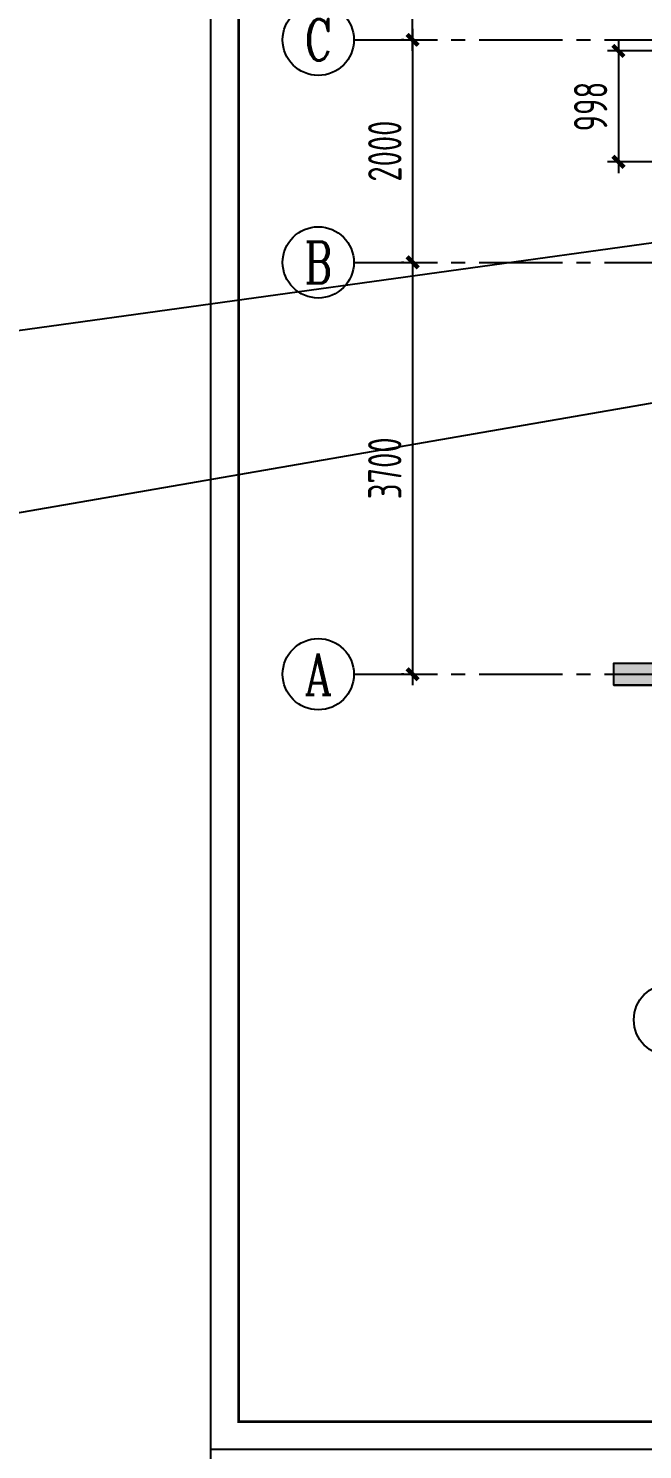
# Model space of a CAD drawing. Header units: millimetres. Extents: x -133666 to 880576, y -269375 to 86941.
# Drawn here: x 20716 to 26232, y -259735 to -246965 of the extents above; entities that cross this region are included whole.
import ezdxf
from ezdxf.enums import TextEntityAlignment as Align

# ---------------------------------------------------------------- set-up
doc = ezdxf.new("R2010")
doc.units = ezdxf.units.MM
doc.header["$LTSCALE"] = 1000
doc.linetypes.add('CENTER', pattern=[50.8, 31.75, -6.35, 6.35, -6.35])
doc.linetypes.add('CENTER2', pattern=[1.125, 0.75, -0.125, 0.125, -0.125])
doc.layers.get('0').update_dxf_attribs({"linetype": 'CONTINUOUS'})
doc.layers.get('Defpoints').update_dxf_attribs({"color": 6, "linetype": 'CONTINUOUS'})
for name, color, linetype in [('6#轴网(1-4)20181120$0$11 12 17 18 19 20 21 22-ZW$0$AXIS_轴号_A', 8, 'CONTINUOUS'), ('6#轴网(1-4)20181120$0$11 12 17 18 19 20 21 22-ZW$0$AXIS_轴文_A', 8, 'CONTINUOUS'), ('6#轴网(1-4)20181120$0$AXIS_TEXT', 8, 'CONTINUOUS'), ('AXIS', 253, 'CENTER'), ('BORDER', 7, 'CONTINUOUS'), ('DIM', 3, 'CONTINUOUS'), ('PUB_HATCH', 8, 'CONTINUOUS'), ('WALL', 2, 'CONTINUOUS'), ('ZZ001-PC 轮廓', 30, 'CONTINUOUS'), ('剪力墙', 6, 'CONTINUOUS')]:
    doc.layers.add(name, color=color, linetype=linetype)
doc.layers.add('S-ANNO-REVS', color=1, linetype='CONTINUOUS', true_color=0xff0000, plot=False)
doc.styles.add('6#轴网(1-4)20181120$0$11 12 17 18 19 20 21 22-ZW$0$_TCH_AXIS', font='COMPLEX', dxfattribs={"bigfont": 'GBCBIG'})
doc.styles.add('6#轴网(1-4)20181120$0$COMPLEX', font='COMPLEX')
doc.styles.add('ZZ', font='tssdeng.shx', dxfattribs={"width": 0.7, "bigfont": 'tssdchn.shx'})
doc.dimstyles.new('TSSD_100_100', dxfattribs={"dimtxt": 300, "dimasz": 100, "dimexe": 100, "dimexo": 250, "dimgap": 100, "dimtad": 1, "dimdec": 0, "dimzin": 0, "dimdsep": 46, "dimtxsty": 'ZZ', "dimblk": 'ARCHTICK', "dimcen": 0, "dimdle": 100, "dimclrd": 256, "dimclrt": 7, "dimadec": 0, "dimazin": 0, "dimtfac": 1, "dimtdec": 0, "dimtix": 1, "dimtmove": 2, "dimatfit": 3, "dimfxl": 0, "dimtolj": 1, "dimtzin": 0, "dimarcsym": 0})

# ---------------------------------------------------------------- blocks, each defined once
blk = doc.blocks.new('6#轴网(1-4)20181120$0$_AXISO')
at = {"color": 8}
blk.add_circle((0, 0), 0.5, dxfattribs=at)
at = {"layer": '6#轴网(1-4)20181120$0$AXIS_TEXT', "color": 8, "style": '6#轴网(1-4)20181120$0$COMPLEX', "width": 1.041667}
blk.add_attdef('A', text='', height=0.56, dxfattribs=at).set_placement((-0.25, -0.28), (0.25, -0.28), align=Align.FIT)
blk = doc.blocks.new('_ArchTick')
at = {"color": 0, "linetype": 'ByBlock', "const_width": 0.4}
blk.add_lwpolyline([(-0.5, -0.5), (0.5, 0.5)], dxfattribs=at)
blk = doc.blocks.new('*D348')
at = {"layer": 'Defpoints', "color": 0, "transparency": 16777216}
for p in [(-2307, 8900), (-2135, 8900), (-2135, 5800)]:
    blk.add_point(p, dxfattribs=at)
at = {"layer": 'DIM', "lineweight": -2, "transparency": 16777216}
blk.add_line((-2307, 5700), (-2307, 9000), dxfattribs=at)
at = {"layer": 'DIM', "color": 0, "lineweight": -2, "transparency": 16777216}
for p, q in [((-2385, 8900), (-2407, 8900)), ((-2385, 5800), (-2407, 5800))]:
    blk.add_line(p, q, dxfattribs=at)
at = {"layer": 'DIM', "lineweight": -2, "transparency": 16777216, "xscale": 100, "yscale": 100, "zscale": 100}
for p, rotation in [((-2307, 8900), 90), ((-2307, 5800), 270)]:
    blk.add_blockref('_ArchTick', p, dxfattribs=dict(at, rotation=rotation))
at = {"layer": 'DIM', "color": 7, "transparency": 16777216, "insert": (-2557, 7350), "char_height": 300, "attachment_point": 5, "rotation": 90, "style": 'ZZ'}
blk.add_mtext('\\A1;3100', dxfattribs=at)
blk = doc.blocks.new('*D351')
at = {"layer": 'Defpoints', "color": 0, "transparency": 16777216}
for p in [(-2135, 5800), (-2307, 3800), (-2135, 3800)]:
    blk.add_point(p, dxfattribs=at)
at = {"layer": 'DIM', "lineweight": -2, "transparency": 16777216}
blk.add_line((-2307, 5900), (-2307, 3700), dxfattribs=at)
at = {"layer": 'DIM', "color": 0, "lineweight": -2, "transparency": 16777216}
for p, q in [((-2385, 5800), (-2407, 5800)), ((-2385, 3800), (-2407, 3800))]:
    blk.add_line(p, q, dxfattribs=at)
at = {"layer": 'DIM', "lineweight": -2, "transparency": 16777216, "xscale": 100, "yscale": 100, "zscale": 100}
for p, rotation in [((-2307, 5800), 90), ((-2307, 3800), 270)]:
    blk.add_blockref('_ArchTick', p, dxfattribs=dict(at, rotation=rotation))
at = {"layer": 'DIM', "color": 7, "transparency": 16777216, "insert": (-2557, 4800), "char_height": 300, "attachment_point": 5, "rotation": 90, "style": 'ZZ'}
blk.add_mtext('\\A1;2000', dxfattribs=at)
blk = doc.blocks.new('*D352')
at = {"layer": 'Defpoints', "color": 0, "transparency": 16777216}
for p in [(-2135, 3800), (-2307, 100), (-2135, 100)]:
    blk.add_point(p, dxfattribs=at)
at = {"layer": 'DIM', "lineweight": -2, "transparency": 16777216}
blk.add_line((-2307, 3900), (-2307, 0), dxfattribs=at)
at = {"layer": 'DIM', "color": 0, "lineweight": -2, "transparency": 16777216}
for p, q in [((-2385, 3800), (-2407, 3800)), ((-2385, 100), (-2407, 100))]:
    blk.add_line(p, q, dxfattribs=at)
at = {"layer": 'DIM', "lineweight": -2, "transparency": 16777216, "xscale": 100, "yscale": 100, "zscale": 100}
for p, rotation in [((-2307, 3800), 90), ((-2307, 100), 270)]:
    blk.add_blockref('_ArchTick', p, dxfattribs=dict(at, rotation=rotation))
at = {"layer": 'DIM', "color": 7, "transparency": 16777216, "insert": (-2557, 1950), "char_height": 300, "attachment_point": 5, "rotation": 90, "style": 'ZZ'}
blk.add_mtext('\\A1;3700', dxfattribs=at)
blk = doc.blocks.new('*D242')
at = {"layer": 'Defpoints', "color": 0, "transparency": 16777216}
for p in [(26574, -247168), (26016, -248165), (26574, -248165)]:
    blk.add_point(p, dxfattribs=at)
at = {"layer": 'DIM', "lineweight": -2, "transparency": 16777216}
blk.add_line((26016, -247068), (26016, -248265), dxfattribs=at)
at = {"layer": 'DIM', "color": 0, "lineweight": -2, "transparency": 16777216}
for p, q in [((26324, -247168), (25916, -247168)), ((26324, -248165), (25916, -248165))]:
    blk.add_line(p, q, dxfattribs=at)
at = {"layer": 'DIM', "lineweight": -2, "transparency": 16777216, "xscale": 100, "yscale": 100, "zscale": 100}
for p, rotation in [((26016, -247168), 90), ((26016, -248165), 270)]:
    blk.add_blockref('_ArchTick', p, dxfattribs=dict(at, rotation=rotation))
at = {"layer": 'DIM', "color": 7, "transparency": 16777216, "insert": (25766, -247667), "char_height": 300, "attachment_point": 5, "rotation": 90, "style": 'ZZ'}
blk.add_mtext('\\A1;998', dxfattribs=at)
blk = doc.blocks.new('B20190310213323')
at = {"layer": 'PUB_HATCH'}
blk.add_hatch(color=256, dxfattribs=at).paths.add_polyline_path([(-400, 0), (-400, 200), (0, 200), (0, 1650), (200, 1650), (200, 200), (600, 200), (600, 0)])
at = {"layer": '剪力墙', "elevation": 0}
blk.add_lwpolyline([(-400, 0), (-400, 200), (0, 200), (0, 1650), (200, 1650), (200, 200), (600, 200), (600, 0), (-400, 0), (200, 0)], dxfattribs=at)
blk = doc.blocks.new('B20190319225928')
at = {"layer": 'BORDER'}
blk.add_lwpolyline([(0, 0), (0, 29700), (42000, 29700), (42000, 0)], close=True, dxfattribs=at)
at = {"layer": 'BORDER', "const_width": 50}
blk.add_lwpolyline([(2500, 500), (2500, 29200), (41500, 29200), (41500, 500)], close=True, dxfattribs=at)
blk = doc.blocks.new('B20190222125856')
at = {"layer": 'AXIS', "linetype": 'CENTER2'}
for p, q in [((-2834.7, 5800), (9118.1, 5800)), ((-2834.7, 3800), (9118.1, 3800)), ((-2834.7, 100), (9118.1, 100))]:
    blk.add_line(p, q, dxfattribs=at)
at = {"layer": '6#轴网(1-4)20181120$0$11 12 17 18 19 20 21 22-ZW$0$AXIS_轴号_A', "color": 6}
ref = blk.add_blockref('6#轴网(1-4)20181120$0$_AXISO', (-3154.7, 5800), dxfattribs=dict(at, xscale=640, yscale=640, zscale=640))
ref.add_attrib('A', 'C', dxfattribs={"layer": '6#轴网(1-4)20181120$0$11 12 17 18 19 20 21 22-ZW$0$AXIS_轴文_A', "height": 372.8, "style": '6#轴网(1-4)20181120$0$11 12 17 18 19 20 21 22-ZW$0$_TCH_AXIS', "width": 0.933333}).set_placement((-3278.9, 5613.6), (-3030.4, 5613.6), align=Align.FIT)
ref = blk.add_blockref('6#轴网(1-4)20181120$0$_AXISO', (-3154.7, 3800), dxfattribs=dict(at, xscale=640, yscale=640, zscale=640))
ref.add_attrib('A', 'B', dxfattribs={"layer": '6#轴网(1-4)20181120$0$11 12 17 18 19 20 21 22-ZW$0$AXIS_轴文_A', "height": 372.8, "style": '6#轴网(1-4)20181120$0$11 12 17 18 19 20 21 22-ZW$0$_TCH_AXIS', "width": 0.823529}).set_placement((-3278.9, 3613.6), (-3030.4, 3613.6), align=Align.FIT)
ref = blk.add_blockref('6#轴网(1-4)20181120$0$_AXISO', (-3154.7, 100), dxfattribs=dict(at, xscale=640, yscale=640, zscale=640))
ref.add_attrib('A', 'A', dxfattribs={"layer": '6#轴网(1-4)20181120$0$11 12 17 18 19 20 21 22-ZW$0$AXIS_轴文_A', "height": 372.8, "style": '6#轴网(1-4)20181120$0$11 12 17 18 19 20 21 22-ZW$0$_TCH_AXIS', "width": 0.777778}).set_placement((-3278.9, -86.4), (-3030.4, -86.4), align=Align.FIT)
at = {"layer": '6#轴网(1-4)20181120$0$11 12 17 18 19 20 21 22-ZW$0$AXIS_轴号_A'}
ref = blk.add_blockref('6#轴网(1-4)20181120$0$_AXISO', (0, -3005.7), dxfattribs=dict(at, xscale=640, yscale=640, zscale=640))
ref.add_attrib('A', '1', dxfattribs={"layer": '6#轴网(1-4)20181120$0$11 12 17 18 19 20 21 22-ZW$0$AXIS_轴文_A', "height": 435.8, "style": '6#轴网(1-4)20181120$0$11 12 17 18 19 20 21 22-ZW$0$_TCH_AXIS', "width": 0.555556}).set_placement((-51.9, -3223.6), (51.9, -3223.6), align=Align.FIT)
at = {"layer": 'DIM'}
for base, p1, p2, picture, middle in [((-2307.2, 8900), (-2134.7, 5800), (-2134.7, 8900), '*D348', (-2557.2, 7350)), ((-2307.2, 3800), (-2134.7, 5800), (-2134.7, 3800), '*D351', (-2557.2, 4800)), ((-2307.2, 100), (-2134.7, 3800), (-2134.7, 100), '*D352', (-2557.2, 1950))]:
    dim = blk.add_linear_dim(base=base, p1=p1, p2=p2, angle=90, dimstyle='TSSD_100_100', dxfattribs=at)
    dim.commit()
    dim.dimension.update_dxf_attribs({"geometry": picture, "text_midpoint": middle})

msp = doc.modelspace()

# ---------------------------------------------------------------- linework, layer by layer
at = {"layer": 'ZZ001-PC 轮廓'}
msp.add_xline((22353.8, -133793.6), (0, 1), dxfattribs=at)

# ---------------------------------------------------------------- block references
at = {"layer": 'DIM'}
msp.add_blockref('B20190222125856', (26474, -252867.8), dxfattribs=at)

# ---------------------------------------------------------------- dimensions: what is measured, and where the dimension line sits
dim = msp.add_linear_dim(base=(26016.5, -248165.5), p1=(26574, -247167.8), p2=(26574, -248165.5), angle=90, dimstyle='TSSD_100_100', dxfattribs=at)
dim.commit()
dim.dimension.update_dxf_attribs({"geometry": '*D242', "text_midpoint": (25766.5, -247666.6)})

# ---------------------------------------------------------------- next in the draw order: block references
at = {"layer": 'WALL'}
msp.add_blockref('B20190310213323', (26374, -252867.8), dxfattribs=at)

# ---------------------------------------------------------------- next in the draw order: linework, layer by layer
at = {"layer": 'S-ANNO-REVS'}
for p, q in [((26754, -248834.4), (9913.1, -251160.8)), ((28907.2, -249882.9), (8793.1, -253369.7))]:
    msp.add_line(p, q, dxfattribs=at)

# ---------------------------------------------------------------- next in the draw order: block references
at = {"layer": 'WALL', "xscale": 0.5, "yscale": 0.5, "zscale": 0.5, "rotation": 270}
msp.add_blockref('B20190319225928', (22353.8, -238735), dxfattribs=at)

doc.saveas('drawing.dxf')
